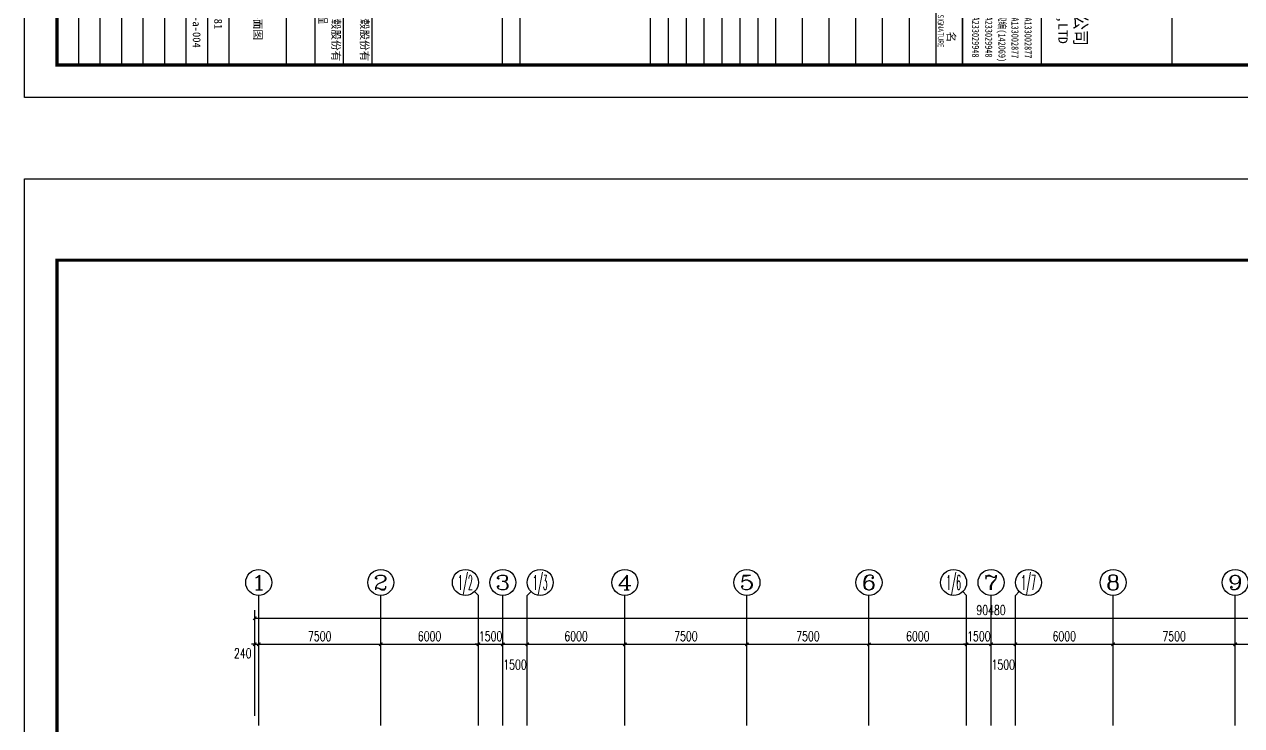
# Model space of a CAD drawing. Extents: x 14204718 to 16986381, y -1556765 to -15898.
# Drawn here: x 14849916 to 14924715, y -732594 to -689502 of the extents above; entities that cross this region are included whole.
import ezdxf
from ezdxf.enums import TextEntityAlignment as Align

# ---------------------------------------------------------------- set-up
doc = ezdxf.new("R2010")
doc.units = 0
doc.header["$LTSCALE"] = 1000
doc.header["$MEASUREMENT"] = 0
for name, color, linetype in [('AXIS', 3, 'Continuous'), ('AXIS_TEXT', 7, 'Continuous'), ('TK', 4, 'Continuous')]:
    doc.layers.add(name, color=color, linetype=linetype)
doc.styles.add('-宋体', font='', dxfattribs={"width": 0.8})
doc.styles.add('_TCH_AXIS', font='COMPLEX', dxfattribs={"bigfont": 'GBCBIG'})
doc.styles.add('_TCH_DIM_T3', font='SIMPLEX', dxfattribs={"width": 0.705882, "bigfont": 'GBCBIG'})
doc.styles.add('COMPLEX', font='COMPLEX')
doc.styles.add('HT', font='simhei.ttf', dxfattribs={"width": 0.8})
doc.styles.add('TSSD_REIN', font='tssdeng.shx', dxfattribs={"width": 0.7, "bigfont": 'tssdchn.shx'})
doc.styles.add('图签宋体', font='', dxfattribs={"height": 300})
doc.styles.add('图签黑体', font='simhei.ttf', dxfattribs={"height": 550})
doc.styles.get('-宋体').set_extended_font_data('SimSun')
doc.styles.get('图签宋体').set_extended_font_data('NSimSun')
doc.dimstyles.new('_TCH_ARCH&&200', dxfattribs={"dimtxt": 595, "dimasz": 200, "dimexe": 500, "dimexo": 600, "dimgap": 200, "dimtad": 1, "dimdec": 0, "dimzin": 0, "dimdsep": 46, "dimtxsty": '_TCH_DIM_T3', "dimblk": 'ARCHTICK', "dimcen": 0.09, "dimclrt": 7, "dimazin": 2, "dimtfac": 1, "dimtdec": 0, "dimtix": 1, "dimtmove": 2, "dimatfit": 3, "dimfxl": 0, "dimtolj": 1, "dimtzin": 0, "dimarcsym": 0})

# ---------------------------------------------------------------- blocks, each defined once
blk = doc.blocks.new('GeYuanFrame_11217718', base_point=(20.09, 4.53))
at = {"layer": 'TK'}
for p, q in [((991.09, 316.93), (1061.09, 316.93)), ((991.09, 284.53), (1061.09, 284.53)), ((991.09, 276.33), (1061.09, 276.33)), ((991.09, 268.13), (1061.09, 268.13)), ((991.09, 259.93), (1061.09, 259.93)), ((991.09, 251.73), (1061.09, 251.73)), ((991.09, 243.53), (1061.09, 243.53)), ((991.09, 235.33), (1061.09, 235.33)), ((991.09, 235.33), (1061.09, 235.33)), ((991.09, 102.53), (1061.09, 102.53)), ((991.09, 93.73), (1061.09, 93.73)), ((991.09, 84.93), (1061.09, 84.93)), ((991.09, 67.37), (1061.09, 67.37)), ((991.09, 67.33), (1061.09, 67.33)), ((991.09, 60.77), (1061.09, 60.77)), ((991.09, 54.17), (1061.09, 54.17)), ((991.09, 47.57), (1061.09, 47.57)), ((991.09, 40.97), (1061.09, 40.97)), ((991.09, 34.37), (1061.09, 34.37)), ((991.09, 27.77), (1061.09, 27.77)), ((991.09, 21.17), (1061.09, 21.17)), ((991.09, 14.53), (1061.09, 14.53))]:
    blk.add_line(p, q, dxfattribs=at)
blk.add_lwpolyline([(20.09, 4.53), (20.09, 598.53), (1071.09, 598.53), (1071.09, 4.53)], close=True, dxfattribs=at)
at = {"layer": 'TK', "const_width": 1}
blk.add_lwpolyline([(45.09, 588.53), (1061.09, 588.53), (1061.09, 14.53), (45.09, 14.53)], close=True, dxfattribs=at)
at = {"layer": 'TK', "const_width": 0.35}
for points in [[(991.09, 357.14), (1061.09, 357.14)], [(991.09, 292.73), (1061.09, 292.73)], [(991.09, 292.73), (1061.09, 292.73)], [(991.09, 235.33), (1061.09, 235.33)], [(991.09, 202.33), (1061.09, 202.33)], [(991.09, 156.83), (1061.09, 156.83)], [(991.09, 111.33), (1061.09, 111.33)], [(991.09, 67.37), (1061.09, 67.37)]]:
    blk.add_lwpolyline(points, dxfattribs=at)
at = {"layer": 'TK'}
for points in [[(991.09, 292.73), (1061.09, 292.73)], [(991.09, 235.33), (1061.09, 235.33)], [(991.09, 229.83), (1061.09, 229.83)], [(991.09, 224.33), (1061.09, 224.33)], [(991.09, 218.83), (1061.09, 218.83)], [(991.09, 213.33), (1061.09, 213.33)], [(991.09, 207.83), (1061.09, 207.83)], [(991.09, 202.33), (1061.09, 202.33)], [(991.09, 196.83), (1061.09, 196.83)], [(991.09, 151.33), (1061.09, 151.33)]]:
    blk.add_lwpolyline(points, dxfattribs=at)
for s, height, style, width, p in [('浙江华越设计股份有限公司', 3.96, 'HT', 0.9, (1026.07, 329.16)), ('ZHEJIANG HOY DESIGN CO.,LTD', 2.8, '图签黑体', 1.11, (1026.06, 323.29))]:
    blk.add_text(s, height=height, dxfattribs=dict(at, style=style, width=width)).set_placement(p, align=Align.MIDDLE)
for s, height, style, width, p in [('建筑行业（建筑工程）甲级           证书编号:A133002877', 2.2, '-宋体', 0.8, (992, 311.83)), ('风景园林工程设计专项甲级           证书编号:A133002877', 2.2, '-宋体', 0.8, (992, 307.81)), ('城乡规划编制资质乙级        证书编号:[浙]城规编(142069)', 2.2, '-宋体', 0.8, (992, 303.82)), ('市政行业（给水工程、排水工程）乙级 证书编号:A233029948', 2.2, '-宋体', 0.8, (992, 299.74)), ('市政行业（道路工程、桥梁工程）乙级 证书编号:A233029948', 2.2, '-宋体', 0.8, (992, 295.69)), ('SIGNATURE', 1.8, 'TSSD_REIN', 0.7, (1045.66, 285.17))]:
    blk.add_text(s, height=height, dxfattribs=dict(at, style=style, width=width)).set_placement(p)
at = {"layer": 'TK', "style": '图签宋体'}
blk.add_text('签   名', height=2.4, dxfattribs=at).set_placement((1042.68, 288.09))
at = {"layer": 'TK', "char_height": 2.4, "width": 48, "attachment_point": 5, "style": '图签宋体'}
for s, insert in [('郎溪友良锻造铝合金轮毂股份有限公司', (1037.09, 106.93)), ('郎溪友良锻造铝合金轮毂股份有限公司二期工程', (1037.09, 98.13)), ('车间高位给排水平面图', (1037.09, 76.13)), ('2020-HYAJLF-0581', (1037.09, 64.07)), ('2020-HYAJLF-0581S-a-004', (1037.09, 57.47))]:
    blk.add_mtext(s, dxfattribs=dict(at, insert=insert))
blk = doc.blocks.new('GeYuanFrame_34788338', base_point=(20.09, 4.53))
at = {"layer": 'TK'}
blk.add_lwpolyline([(20.09, 4.53), (20.09, 598.53), (1071.09, 598.53), (1071.09, 4.53)], close=True, dxfattribs=at)
at = {"layer": 'TK', "const_width": 1}
blk.add_lwpolyline([(45.09, 588.53), (1061.09, 588.53), (1061.09, 14.53), (45.09, 14.53)], close=True, dxfattribs=at)
blk = doc.blocks.new('_AXISO')
blk.add_circle((0, 0), 0.5)
at = {"layer": 'AXIS_TEXT', "style": 'COMPLEX', "width": 1.041667}
blk.add_attdef('A', text='', height=0.56, dxfattribs=at).set_placement((-0.25, -0.28), (0.25, -0.28), align=Align.FIT)
blk = doc.blocks.new('_ArchTick')
at = {"color": 0, "linetype": 'ByBlock', "const_width": 0.4}
blk.add_lwpolyline([(-0.5, -0.5), (0.5, 0.5)], dxfattribs=at)
blk = doc.blocks.new('*D345')
at = {"layer": 'AXIS', "color": 0, "lineweight": -2}
for p, q in [((14864076, -731994), (14864076, -725494)), ((14954556, -731994), (14954556, -725494)), ((14864076, -725994), (14954556, -725994))]:
    blk.add_line(p, q, dxfattribs=at)
at = {"layer": 'Defpoints', "color": 0}
for p in [(14954556, -725994), (14864076, -732594), (14954556, -732594)]:
    blk.add_point(p, dxfattribs=at)
at = {"layer": 'AXIS', "color": 0, "lineweight": -2, "xscale": 200, "yscale": 200, "zscale": 200, "rotation": 180}
blk.add_blockref('_ArchTick', (14864076, -725994), dxfattribs=at)
at = {"layer": 'AXIS', "color": 0, "lineweight": -2, "xscale": 200, "yscale": 200, "zscale": 200}
blk.add_blockref('_ArchTick', (14954556, -725994), dxfattribs=at)
at = {"layer": 'AXIS', "color": 7, "insert": (14909316, -725497), "char_height": 595, "attachment_point": 5, "style": '_TCH_DIM_T3'}
blk.add_mtext('\\A1;90480', dxfattribs=at)
blk = doc.blocks.new('*D346')
at = {"layer": 'AXIS', "color": 0, "lineweight": -2}
for p, q in [((14864076, -727594), (14863876, -727594)), ((14864076, -731994), (14864076, -727094)), ((14864076, -727594), (14864316, -727594)), ((14864316, -731994), (14864316, -727094)), ((14864316, -727594), (14864516, -727594))]:
    blk.add_line(p, q, dxfattribs=at)
at = {"layer": 'Defpoints', "color": 0}
for p in [(14864316, -727594), (14864076, -732594), (14864316, -732594)]:
    blk.add_point(p, dxfattribs=at)
at = {"layer": 'AXIS', "color": 0, "lineweight": -2, "xscale": 200, "yscale": 200, "zscale": 200}
blk.add_blockref('_ArchTick', (14864076, -727594), dxfattribs=at)
at = {"layer": 'AXIS', "color": 0, "lineweight": -2, "xscale": 200, "yscale": 200, "zscale": 200, "rotation": 180}
blk.add_blockref('_ArchTick', (14864316, -727594), dxfattribs=at)
at = {"layer": 'AXIS', "color": 7, "insert": (14863336, -728144), "char_height": 595, "attachment_point": 5, "style": '_TCH_DIM_T3'}
blk.add_mtext('\\A1;240', dxfattribs=at)
blk = doc.blocks.new('*D347')
at = {"layer": 'AXIS', "color": 0, "lineweight": -2}
for p, q in [((14864316, -731994), (14864316, -727094)), ((14864316, -727594), (14871816, -727594)), ((14871816, -731994), (14871816, -727094))]:
    blk.add_line(p, q, dxfattribs=at)
at = {"layer": 'Defpoints', "color": 0}
for p in [(14871816, -727594), (14864316, -732594), (14871816, -732594)]:
    blk.add_point(p, dxfattribs=at)
at = {"layer": 'AXIS', "color": 0, "lineweight": -2, "xscale": 200, "yscale": 200, "zscale": 200, "rotation": 180}
blk.add_blockref('_ArchTick', (14864316, -727594), dxfattribs=at)
at = {"layer": 'AXIS', "color": 0, "lineweight": -2, "xscale": 200, "yscale": 200, "zscale": 200}
blk.add_blockref('_ArchTick', (14871816, -727594), dxfattribs=at)
at = {"layer": 'AXIS', "color": 7, "insert": (14868066, -727097), "char_height": 595, "attachment_point": 5, "style": '_TCH_DIM_T3'}
blk.add_mtext('\\A1;7500', dxfattribs=at)
blk = doc.blocks.new('*D348')
at = {"layer": 'AXIS', "color": 0, "lineweight": -2}
for p, q in [((14871816, -731994), (14871816, -727094)), ((14871816, -727594), (14877816, -727594)), ((14877816, -731994), (14877816, -727094))]:
    blk.add_line(p, q, dxfattribs=at)
at = {"layer": 'Defpoints', "color": 0}
for p in [(14877816, -727594), (14871816, -732594), (14877816, -732594)]:
    blk.add_point(p, dxfattribs=at)
at = {"layer": 'AXIS', "color": 0, "lineweight": -2, "xscale": 200, "yscale": 200, "zscale": 200, "rotation": 180}
blk.add_blockref('_ArchTick', (14871816, -727594), dxfattribs=at)
at = {"layer": 'AXIS', "color": 0, "lineweight": -2, "xscale": 200, "yscale": 200, "zscale": 200}
blk.add_blockref('_ArchTick', (14877816, -727594), dxfattribs=at)
at = {"layer": 'AXIS', "color": 7, "insert": (14874816, -727097), "char_height": 595, "attachment_point": 5, "style": '_TCH_DIM_T3'}
blk.add_mtext('\\A1;6000', dxfattribs=at)
blk = doc.blocks.new('*D349')
at = {"layer": 'AXIS', "color": 0, "lineweight": -2}
for p, q in [((14877816, -727594), (14877616, -727594)), ((14877816, -731994), (14877816, -727094)), ((14877816, -727594), (14879316, -727594)), ((14879316, -731994), (14879316, -727094)), ((14879316, -727594), (14879516, -727594))]:
    blk.add_line(p, q, dxfattribs=at)
at = {"layer": 'Defpoints', "color": 0}
for p in [(14879316, -727594), (14877816, -732594), (14879316, -732594)]:
    blk.add_point(p, dxfattribs=at)
at = {"layer": 'AXIS', "color": 0, "lineweight": -2, "xscale": 200, "yscale": 200, "zscale": 200}
blk.add_blockref('_ArchTick', (14877816, -727594), dxfattribs=at)
at = {"layer": 'AXIS', "color": 0, "lineweight": -2, "xscale": 200, "yscale": 200, "zscale": 200, "rotation": 180}
blk.add_blockref('_ArchTick', (14879316, -727594), dxfattribs=at)
at = {"layer": 'AXIS', "color": 7, "insert": (14878566, -727097), "char_height": 595, "attachment_point": 5, "style": '_TCH_DIM_T3'}
blk.add_mtext('\\A1;1500', dxfattribs=at)
blk = doc.blocks.new('*D350')
at = {"layer": 'AXIS', "color": 0, "lineweight": -2}
for p, q in [((14879316, -731994), (14879316, -727094)), ((14879316, -727594), (14880816, -727594)), ((14880816, -731994), (14880816, -727094))]:
    blk.add_line(p, q, dxfattribs=at)
at = {"layer": 'Defpoints', "color": 0}
for p in [(14880816, -727594), (14879316, -732594), (14880816, -732594)]:
    blk.add_point(p, dxfattribs=at)
at = {"layer": 'AXIS', "color": 0, "lineweight": -2, "xscale": 200, "yscale": 200, "zscale": 200, "rotation": 180}
blk.add_blockref('_ArchTick', (14879316, -727594), dxfattribs=at)
at = {"layer": 'AXIS', "color": 0, "lineweight": -2, "xscale": 200, "yscale": 200, "zscale": 200}
blk.add_blockref('_ArchTick', (14880816, -727594), dxfattribs=at)
at = {"layer": 'AXIS', "color": 7, "insert": (14880066, -728844), "char_height": 595, "attachment_point": 5, "style": '_TCH_DIM_T3'}
blk.add_mtext('\\A1;1500', dxfattribs=at)
blk = doc.blocks.new('*D351')
at = {"layer": 'AXIS', "color": 0, "lineweight": -2}
for p, q in [((14880816, -731994), (14880816, -727094)), ((14880816, -727594), (14886816, -727594)), ((14886816, -731994), (14886816, -727094))]:
    blk.add_line(p, q, dxfattribs=at)
at = {"layer": 'Defpoints', "color": 0}
for p in [(14886816, -727594), (14880816, -732594), (14886816, -732594)]:
    blk.add_point(p, dxfattribs=at)
at = {"layer": 'AXIS', "color": 0, "lineweight": -2, "xscale": 200, "yscale": 200, "zscale": 200, "rotation": 180}
blk.add_blockref('_ArchTick', (14880816, -727594), dxfattribs=at)
at = {"layer": 'AXIS', "color": 0, "lineweight": -2, "xscale": 200, "yscale": 200, "zscale": 200}
blk.add_blockref('_ArchTick', (14886816, -727594), dxfattribs=at)
at = {"layer": 'AXIS', "color": 7, "insert": (14883816, -727097), "char_height": 595, "attachment_point": 5, "style": '_TCH_DIM_T3'}
blk.add_mtext('\\A1;6000', dxfattribs=at)
blk = doc.blocks.new('*D352')
at = {"layer": 'AXIS', "color": 0, "lineweight": -2}
for p, q in [((14886816, -731994), (14886816, -727094)), ((14886816, -727594), (14894316, -727594)), ((14894316, -731994), (14894316, -727094))]:
    blk.add_line(p, q, dxfattribs=at)
at = {"layer": 'Defpoints', "color": 0}
for p in [(14894316, -727594), (14886816, -732594), (14894316, -732594)]:
    blk.add_point(p, dxfattribs=at)
at = {"layer": 'AXIS', "color": 0, "lineweight": -2, "xscale": 200, "yscale": 200, "zscale": 200, "rotation": 180}
blk.add_blockref('_ArchTick', (14886816, -727594), dxfattribs=at)
at = {"layer": 'AXIS', "color": 0, "lineweight": -2, "xscale": 200, "yscale": 200, "zscale": 200}
blk.add_blockref('_ArchTick', (14894316, -727594), dxfattribs=at)
at = {"layer": 'AXIS', "color": 7, "insert": (14890566, -727097), "char_height": 595, "attachment_point": 5, "style": '_TCH_DIM_T3'}
blk.add_mtext('\\A1;7500', dxfattribs=at)
blk = doc.blocks.new('*D353')
at = {"layer": 'AXIS', "color": 0, "lineweight": -2}
for p, q in [((14894316, -731994), (14894316, -727094)), ((14894316, -727594), (14901816, -727594)), ((14901816, -731994), (14901816, -727094))]:
    blk.add_line(p, q, dxfattribs=at)
at = {"layer": 'Defpoints', "color": 0}
for p in [(14901816, -727594), (14894316, -732594), (14901816, -732594)]:
    blk.add_point(p, dxfattribs=at)
at = {"layer": 'AXIS', "color": 0, "lineweight": -2, "xscale": 200, "yscale": 200, "zscale": 200, "rotation": 180}
blk.add_blockref('_ArchTick', (14894316, -727594), dxfattribs=at)
at = {"layer": 'AXIS', "color": 0, "lineweight": -2, "xscale": 200, "yscale": 200, "zscale": 200}
blk.add_blockref('_ArchTick', (14901816, -727594), dxfattribs=at)
at = {"layer": 'AXIS', "color": 7, "insert": (14898066, -727097), "char_height": 595, "attachment_point": 5, "style": '_TCH_DIM_T3'}
blk.add_mtext('\\A1;7500', dxfattribs=at)
blk = doc.blocks.new('*D354')
at = {"layer": 'AXIS', "color": 0, "lineweight": -2}
for p, q in [((14901816, -731994), (14901816, -727094)), ((14901816, -727594), (14907816, -727594)), ((14907816, -731994), (14907816, -727094))]:
    blk.add_line(p, q, dxfattribs=at)
at = {"layer": 'Defpoints', "color": 0}
for p in [(14907816, -727594), (14901816, -732594), (14907816, -732594)]:
    blk.add_point(p, dxfattribs=at)
at = {"layer": 'AXIS', "color": 0, "lineweight": -2, "xscale": 200, "yscale": 200, "zscale": 200, "rotation": 180}
blk.add_blockref('_ArchTick', (14901816, -727594), dxfattribs=at)
at = {"layer": 'AXIS', "color": 0, "lineweight": -2, "xscale": 200, "yscale": 200, "zscale": 200}
blk.add_blockref('_ArchTick', (14907816, -727594), dxfattribs=at)
at = {"layer": 'AXIS', "color": 7, "insert": (14904816, -727097), "char_height": 595, "attachment_point": 5, "style": '_TCH_DIM_T3'}
blk.add_mtext('\\A1;6000', dxfattribs=at)
blk = doc.blocks.new('*D355')
at = {"layer": 'AXIS', "color": 0, "lineweight": -2}
for p, q in [((14907816, -727594), (14907616, -727594)), ((14907816, -731994), (14907816, -727094)), ((14907816, -727594), (14909316, -727594)), ((14909316, -731994), (14909316, -727094)), ((14909316, -727594), (14909516, -727594))]:
    blk.add_line(p, q, dxfattribs=at)
at = {"layer": 'Defpoints', "color": 0}
for p in [(14909316, -727594), (14907816, -732594), (14909316, -732594)]:
    blk.add_point(p, dxfattribs=at)
at = {"layer": 'AXIS', "color": 0, "lineweight": -2, "xscale": 200, "yscale": 200, "zscale": 200}
blk.add_blockref('_ArchTick', (14907816, -727594), dxfattribs=at)
at = {"layer": 'AXIS', "color": 0, "lineweight": -2, "xscale": 200, "yscale": 200, "zscale": 200, "rotation": 180}
blk.add_blockref('_ArchTick', (14909316, -727594), dxfattribs=at)
at = {"layer": 'AXIS', "color": 7, "insert": (14908566, -727097), "char_height": 595, "attachment_point": 5, "style": '_TCH_DIM_T3'}
blk.add_mtext('\\A1;1500', dxfattribs=at)
blk = doc.blocks.new('*D356')
at = {"layer": 'AXIS', "color": 0, "lineweight": -2}
for p, q in [((14909316, -731994), (14909316, -727094)), ((14909316, -727594), (14910816, -727594)), ((14910816, -731994), (14910816, -727094))]:
    blk.add_line(p, q, dxfattribs=at)
at = {"layer": 'Defpoints', "color": 0}
for p in [(14910816, -727594), (14909316, -732594), (14910816, -732594)]:
    blk.add_point(p, dxfattribs=at)
at = {"layer": 'AXIS', "color": 0, "lineweight": -2, "xscale": 200, "yscale": 200, "zscale": 200, "rotation": 180}
blk.add_blockref('_ArchTick', (14909316, -727594), dxfattribs=at)
at = {"layer": 'AXIS', "color": 0, "lineweight": -2, "xscale": 200, "yscale": 200, "zscale": 200}
blk.add_blockref('_ArchTick', (14910816, -727594), dxfattribs=at)
at = {"layer": 'AXIS', "color": 7, "insert": (14910066, -728844), "char_height": 595, "attachment_point": 5, "style": '_TCH_DIM_T3'}
blk.add_mtext('\\A1;1500', dxfattribs=at)
blk = doc.blocks.new('*D357')
at = {"layer": 'AXIS', "color": 0, "lineweight": -2}
for p, q in [((14910816, -731994), (14910816, -727094)), ((14910816, -727594), (14916816, -727594)), ((14916816, -731994), (14916816, -727094))]:
    blk.add_line(p, q, dxfattribs=at)
at = {"layer": 'Defpoints', "color": 0}
for p in [(14916816, -727594), (14910816, -732594), (14916816, -732594)]:
    blk.add_point(p, dxfattribs=at)
at = {"layer": 'AXIS', "color": 0, "lineweight": -2, "xscale": 200, "yscale": 200, "zscale": 200, "rotation": 180}
blk.add_blockref('_ArchTick', (14910816, -727594), dxfattribs=at)
at = {"layer": 'AXIS', "color": 0, "lineweight": -2, "xscale": 200, "yscale": 200, "zscale": 200}
blk.add_blockref('_ArchTick', (14916816, -727594), dxfattribs=at)
at = {"layer": 'AXIS', "color": 7, "insert": (14913816, -727097), "char_height": 595, "attachment_point": 5, "style": '_TCH_DIM_T3'}
blk.add_mtext('\\A1;6000', dxfattribs=at)
blk = doc.blocks.new('*D358')
at = {"layer": 'AXIS', "color": 0, "lineweight": -2}
for p, q in [((14916816, -731994), (14916816, -727094)), ((14916816, -727594), (14924316, -727594)), ((14924316, -731994), (14924316, -727094))]:
    blk.add_line(p, q, dxfattribs=at)
at = {"layer": 'Defpoints', "color": 0}
for p in [(14924316, -727594), (14916816, -732594), (14924316, -732594)]:
    blk.add_point(p, dxfattribs=at)
at = {"layer": 'AXIS', "color": 0, "lineweight": -2, "xscale": 200, "yscale": 200, "zscale": 200, "rotation": 180}
blk.add_blockref('_ArchTick', (14916816, -727594), dxfattribs=at)
at = {"layer": 'AXIS', "color": 0, "lineweight": -2, "xscale": 200, "yscale": 200, "zscale": 200}
blk.add_blockref('_ArchTick', (14924316, -727594), dxfattribs=at)
at = {"layer": 'AXIS', "color": 7, "insert": (14920566, -727097), "char_height": 595, "attachment_point": 5, "style": '_TCH_DIM_T3'}
blk.add_mtext('\\A1;7500', dxfattribs=at)
blk = doc.blocks.new('*D359')
at = {"layer": 'AXIS', "color": 0, "lineweight": -2}
for p, q in [((14924316, -731994), (14924316, -727094)), ((14924316, -727594), (14931816, -727594)), ((14931816, -731994), (14931816, -727094))]:
    blk.add_line(p, q, dxfattribs=at)
at = {"layer": 'Defpoints', "color": 0}
for p in [(14931816, -727594), (14924316, -732594), (14931816, -732594)]:
    blk.add_point(p, dxfattribs=at)
at = {"layer": 'AXIS', "color": 0, "lineweight": -2, "xscale": 200, "yscale": 200, "zscale": 200, "rotation": 180}
blk.add_blockref('_ArchTick', (14924316, -727594), dxfattribs=at)
at = {"layer": 'AXIS', "color": 0, "lineweight": -2, "xscale": 200, "yscale": 200, "zscale": 200}
blk.add_blockref('_ArchTick', (14931816, -727594), dxfattribs=at)
at = {"layer": 'AXIS', "color": 7, "insert": (14928066, -727097), "char_height": 595, "attachment_point": 5, "style": '_TCH_DIM_T3'}
blk.add_mtext('\\A1;7500', dxfattribs=at)

msp = doc.modelspace()

# ---------------------------------------------------------------- linework, layer by layer
at = {"layer": 'AXIS'}
for p, q in [((14864316.4, -732594.1), (14864316.4, -724594.1)), ((14871816.4, -732594.1), (14871816.4, -724594.1)), ((14877582.1, -724359.8), (14877816.4, -724594.1)), ((14877816.4, -732594.1), (14877816.4, -724594.1)), ((14879316.4, -732594.1), (14879316.4, -724594.1)), ((14881050.7, -724359.8), (14880816.4, -724594.1)), ((14880816.4, -732594.1), (14880816.4, -724594.1)), ((14886816.4, -732594.1), (14886816.4, -724594.1)), ((14894316.4, -732594.1), (14894316.4, -724594.1)), ((14901816.4, -732594.1), (14901816.4, -724594.1)), ((14907582.1, -724359.8), (14907816.4, -724594.1)), ((14907816.4, -732594.1), (14907816.4, -724594.1)), ((14909316.4, -732594.1), (14909316.4, -724594.1)), ((14911050.7, -724359.8), (14910816.4, -724594.1)), ((14910816.4, -732594.1), (14910816.4, -724594.1)), ((14916816.4, -732594.1), (14916816.4, -724594.1)), ((14924316.4, -732594.1), (14924316.4, -724594.1))]:
    msp.add_line(p, q, dxfattribs=at)

# ---------------------------------------------------------------- block references
at = {"xscale": 200, "yscale": 200, "zscale": 200, "rotation": 270}
for name, p in [('GeYuanFrame_11217718', (14849916.4, -483794.1)), ('GeYuanFrame_34788338', (14849916.4, -698994.1))]:
    msp.add_blockref(name, p, dxfattribs=at)
at = {"layer": 'AXIS'}
ref = msp.add_blockref('_AXISO', (14864316.4, -723794.1), dxfattribs=dict(at, xscale=1600, yscale=1600, zscale=1600))
ref.add_attrib('A', '1', dxfattribs={"layer": 'AXIS_TEXT', "ltscale": 0.5, "height": 905.1, "style": '_TCH_AXIS', "width": 2.333333}).set_placement((14863863.9, -724246.6), (14864769, -724246.6), align=Align.FIT)
ref = msp.add_blockref('_AXISO', (14871816.4, -723794.1), dxfattribs=dict(at, xscale=1600, yscale=1600, zscale=1600))
ref.add_attrib('A', '2', dxfattribs={"layer": 'AXIS_TEXT', "ltscale": 0.5, "height": 905.1, "style": '_TCH_AXIS', "width": 1.5}).set_placement((14871363.9, -724246.6), (14872269, -724246.6), align=Align.FIT)
ref = msp.add_blockref('_AXISO', (14877016.4, -723794.1), dxfattribs=dict(at, xscale=1600, yscale=1600, zscale=1600))
ref.add_attrib('A', '1/2', dxfattribs={"layer": 'AXIS_TEXT', "ltscale": 0.5, "height": 905.1, "style": '_TCH_AXIS', "width": 0.411765}).set_placement((14876563.9, -724246.6), (14877469, -724246.6), align=Align.FIT)
ref = msp.add_blockref('_AXISO', (14879316.4, -723794.1), dxfattribs=dict(at, xscale=1600, yscale=1600, zscale=1600))
ref.add_attrib('A', '3', dxfattribs={"layer": 'AXIS_TEXT', "ltscale": 0.5, "height": 905.1, "style": '_TCH_AXIS', "width": 1.5}).set_placement((14878863.9, -724246.6), (14879769, -724246.6), align=Align.FIT)
ref = msp.add_blockref('_AXISO', (14881616.4, -723794.1), dxfattribs=dict(at, xscale=1600, yscale=1600, zscale=1600))
ref.add_attrib('A', '1/3', dxfattribs={"layer": 'AXIS_TEXT', "ltscale": 0.5, "height": 905.1, "style": '_TCH_AXIS', "width": 0.411765}).set_placement((14881163.9, -724246.6), (14882069, -724246.6), align=Align.FIT)
ref = msp.add_blockref('_AXISO', (14886816.4, -723794.1), dxfattribs=dict(at, xscale=1600, yscale=1600, zscale=1600))
ref.add_attrib('A', '4', dxfattribs={"layer": 'AXIS_TEXT', "ltscale": 0.5, "height": 905.1, "style": '_TCH_AXIS', "width": 1.3125}).set_placement((14886363.9, -724246.6), (14887269, -724246.6), align=Align.FIT)
ref = msp.add_blockref('_AXISO', (14894316.4, -723794.1), dxfattribs=dict(at, xscale=1600, yscale=1600, zscale=1600))
ref.add_attrib('A', '5', dxfattribs={"layer": 'AXIS_TEXT', "ltscale": 0.5, "height": 905.1, "style": '_TCH_AXIS', "width": 1.5}).set_placement((14893863.9, -724246.6), (14894769, -724246.6), align=Align.FIT)
ref = msp.add_blockref('_AXISO', (14901816.4, -723794.1), dxfattribs=dict(at, xscale=1600, yscale=1600, zscale=1600))
ref.add_attrib('A', '6', dxfattribs={"layer": 'AXIS_TEXT', "ltscale": 0.5, "height": 905.1, "style": '_TCH_AXIS', "width": 1.5}).set_placement((14901363.9, -724246.6), (14902269, -724246.6), align=Align.FIT)
ref = msp.add_blockref('_AXISO', (14907016.4, -723794.1), dxfattribs=dict(at, xscale=1600, yscale=1600, zscale=1600))
ref.add_attrib('A', '1/6', dxfattribs={"layer": 'AXIS_TEXT', "ltscale": 0.5, "height": 905.1, "style": '_TCH_AXIS', "width": 0.411765}).set_placement((14906563.9, -724246.6), (14907469, -724246.6), align=Align.FIT)
ref = msp.add_blockref('_AXISO', (14909316.4, -723794.1), dxfattribs=dict(at, xscale=1600, yscale=1600, zscale=1600))
ref.add_attrib('A', '7', dxfattribs={"layer": 'AXIS_TEXT', "ltscale": 0.5, "height": 905.1, "style": '_TCH_AXIS', "width": 1.5}).set_placement((14908863.9, -724246.6), (14909769, -724246.6), align=Align.FIT)
ref = msp.add_blockref('_AXISO', (14911616.4, -723794.1), dxfattribs=dict(at, xscale=1600, yscale=1600, zscale=1600))
ref.add_attrib('A', '1/7', dxfattribs={"layer": 'AXIS_TEXT', "ltscale": 0.5, "height": 905.1, "style": '_TCH_AXIS', "width": 0.411765}).set_placement((14911163.9, -724246.6), (14912069, -724246.6), align=Align.FIT)
ref = msp.add_blockref('_AXISO', (14916816.4, -723794.1), dxfattribs=dict(at, xscale=1600, yscale=1600, zscale=1600))
ref.add_attrib('A', '8', dxfattribs={"layer": 'AXIS_TEXT', "ltscale": 0.5, "height": 905.1, "style": '_TCH_AXIS', "width": 1.5}).set_placement((14916363.9, -724246.6), (14917269, -724246.6), align=Align.FIT)
ref = msp.add_blockref('_AXISO', (14924316.4, -723794.1), dxfattribs=dict(at, xscale=1600, yscale=1600, zscale=1600))
ref.add_attrib('A', '9', dxfattribs={"layer": 'AXIS_TEXT', "ltscale": 0.5, "height": 905.1, "style": '_TCH_AXIS', "width": 1.5}).set_placement((14923863.9, -724246.6), (14924769, -724246.6), align=Align.FIT)

# ---------------------------------------------------------------- dimensions: what is measured, and where the dimension line sits
for p1, p2, distance, text, picture, middle in [((14864076.4, -732594.1), (14954556.4, -732594.1), 6600, '90480', '*D345', (14909316.4, -725496.6)), ((14864316.4, -732594.1), (14871816.4, -732594.1), 5000, '7500', '*D347', (14868066.4, -727096.6)), ((14871816.4, -732594.1), (14877816.4, -732594.1), 5000, '6000', '*D348', (14874816.4, -727096.6)), ((14877816.4, -732594.1), (14879316.4, -732594.1), 5000, '1500', '*D349', (14878566.4, -727096.6)), ((14880816.4, -732594.1), (14886816.4, -732594.1), 5000, '6000', '*D351', (14883816.4, -727096.6)), ((14886816.4, -732594.1), (14894316.4, -732594.1), 5000, '7500', '*D352', (14890566.4, -727096.6)), ((14894316.4, -732594.1), (14901816.4, -732594.1), 5000, '7500', '*D353', (14898066.4, -727096.6)), ((14901816.4, -732594.1), (14907816.4, -732594.1), 5000, '6000', '*D354', (14904816.4, -727096.6)), ((14907816.4, -732594.1), (14909316.4, -732594.1), 5000, '1500', '*D355', (14908566.4, -727096.6)), ((14910816.4, -732594.1), (14916816.4, -732594.1), 5000, '6000', '*D357', (14913816.4, -727096.6)), ((14916816.4, -732594.1), (14924316.4, -732594.1), 5000, '7500', '*D358', (14920566.4, -727096.6)), ((14924316.4, -732594.1), (14931816.4, -732594.1), 5000, '7500', '*D359', (14928066.4, -727096.6))]:
    dim = msp.add_aligned_dim(p1=p1, p2=p2, distance=distance, text=text, dimstyle='_TCH_ARCH&&200', dxfattribs=at)
    dim.commit()
    dim.dimension.update_dxf_attribs({"geometry": picture, "text_midpoint": middle})
for base, p1, p2, text, picture, middle in [((14864316.4, -727594.1), (14864076.4, -732594.1), (14864316.4, -732594.1), '240', '*D346', (14863336.4, -728144.1)), ((14880816.4, -727594.1), (14879316.4, -732594.1), (14880816.4, -732594.1), '1500', '*D350', (14880066.4, -728844.1)), ((14910816.4, -727594.1), (14909316.4, -732594.1), (14910816.4, -732594.1), '1500', '*D356', (14910066.4, -728844.1))]:
    dim = msp.add_linear_dim(base=base, p1=p1, p2=p2, angle=0, text=text, dimstyle='_TCH_ARCH&&200', dxfattribs=at)
    dim.commit()
    dim.dimension.update_dxf_attribs({"geometry": picture, "text_midpoint": middle, "dimtype": 161})

doc.saveas('drawing.dxf')
